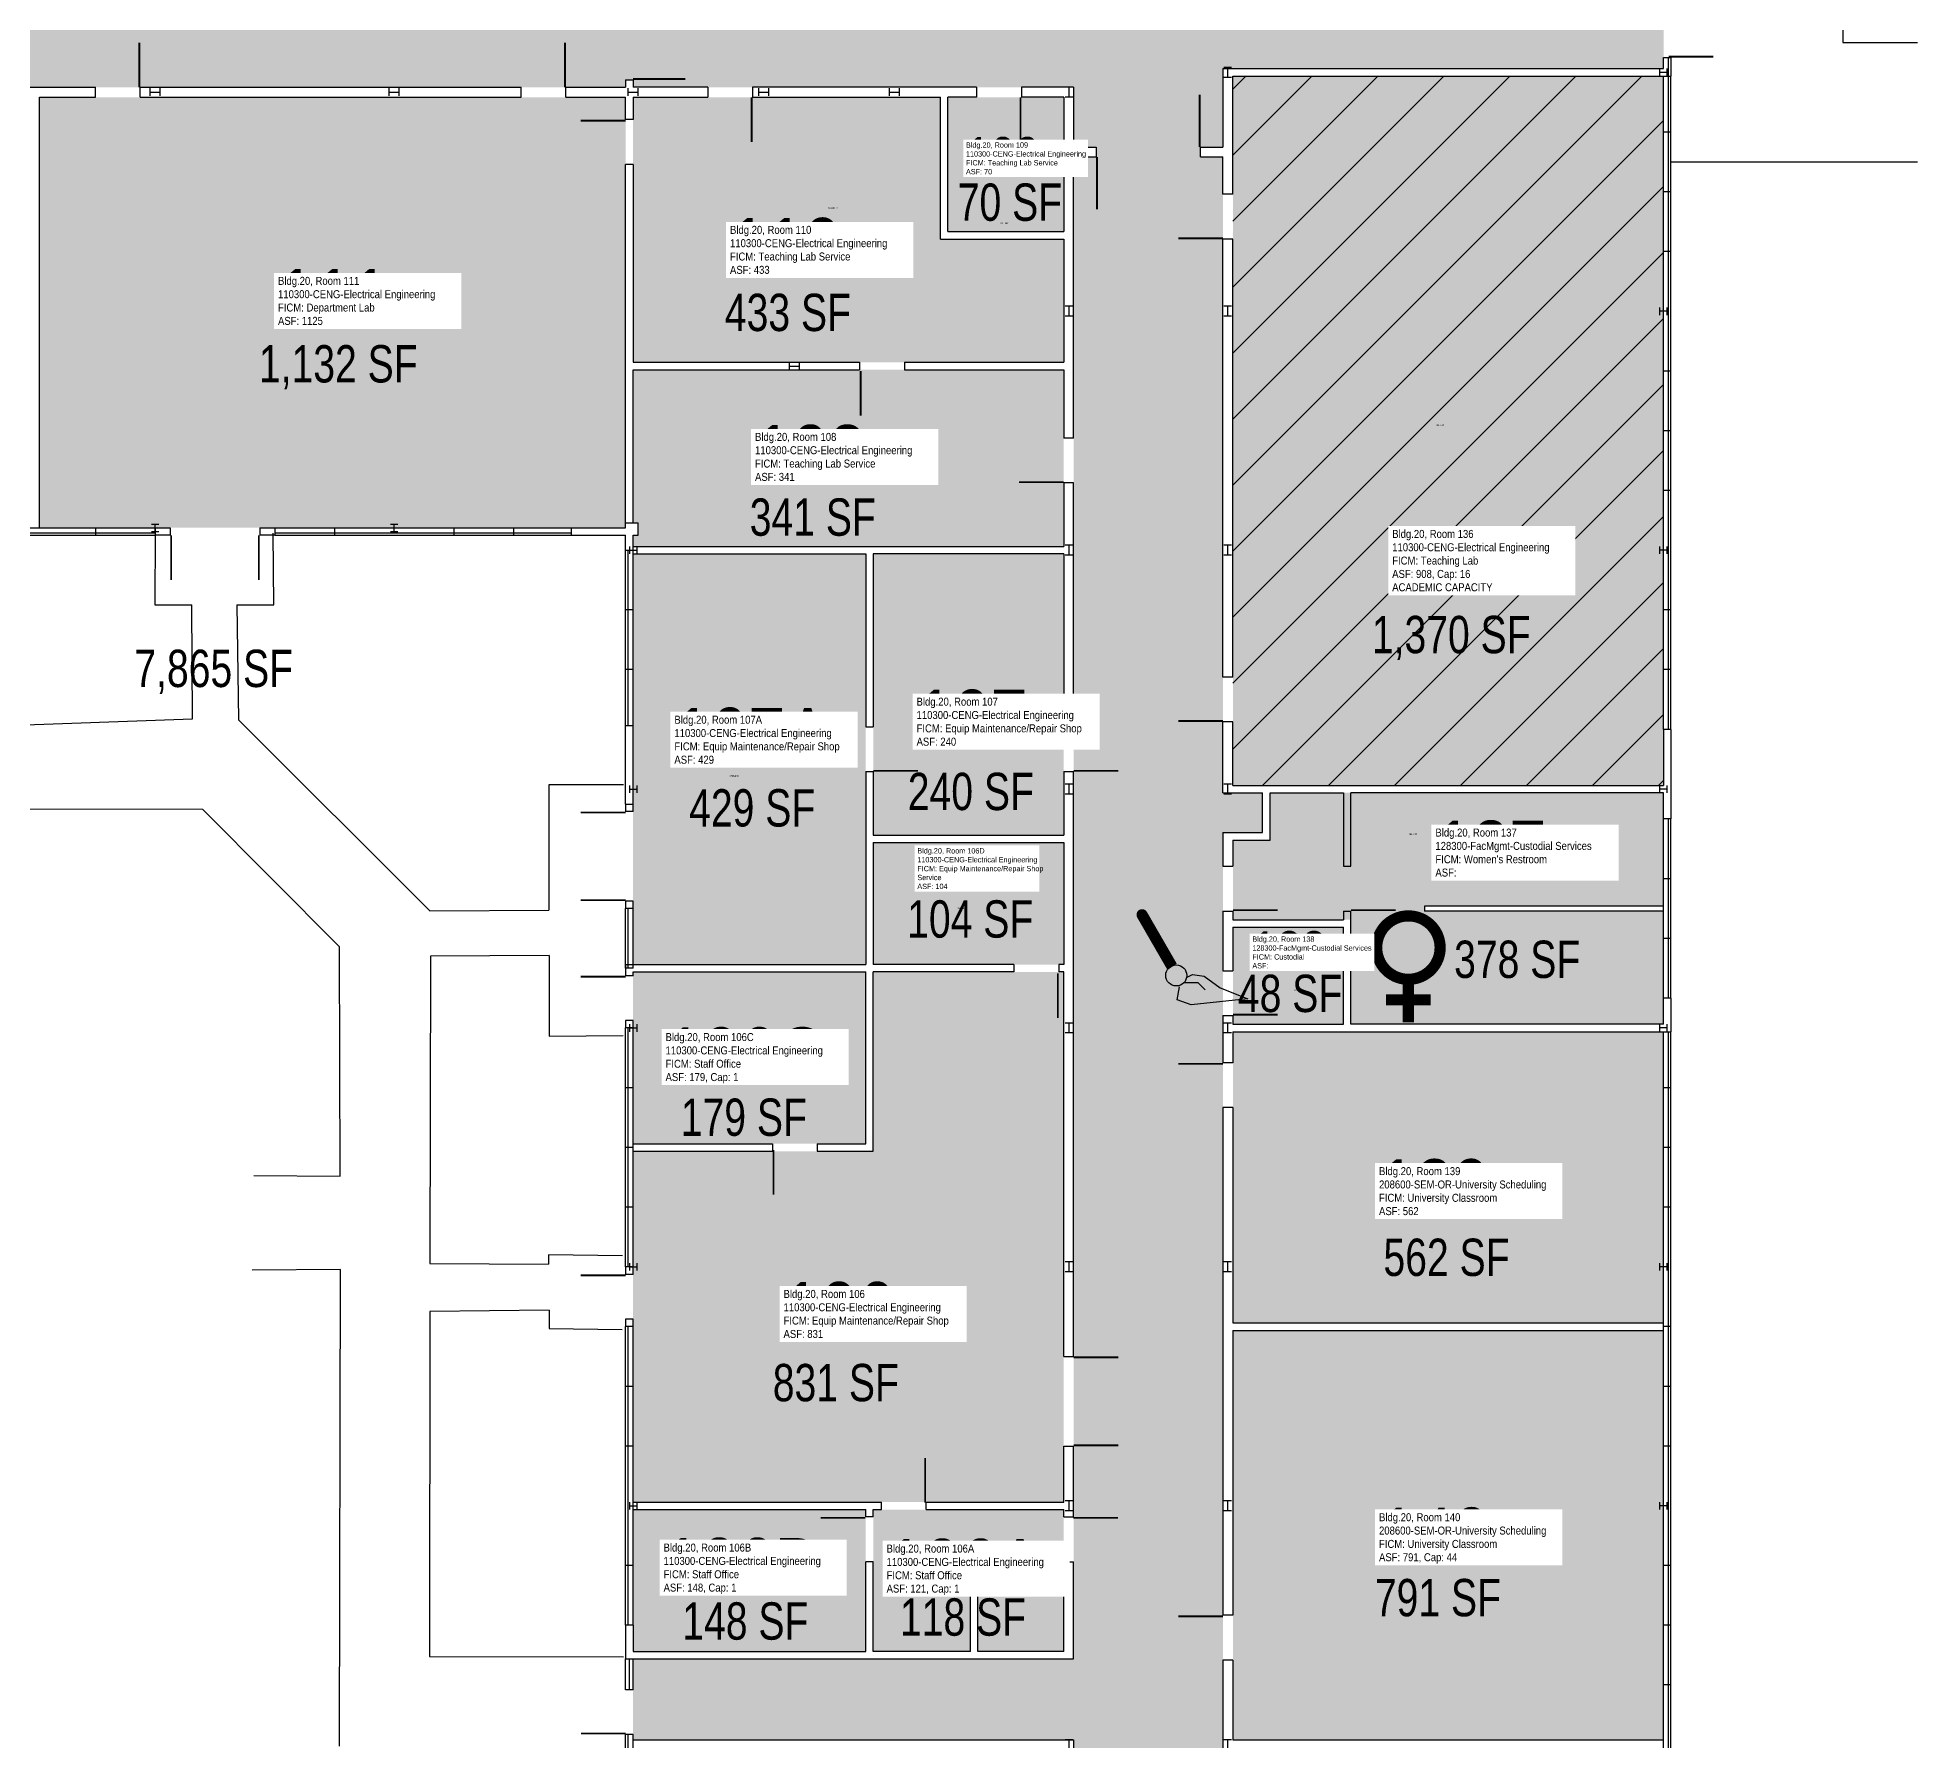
# Model space of a CAD drawing. Header units: inches. Extents: x -221 to 2580, y -38 to 4824.
# Drawn here: x 1070 to 2580, y 1551 to 2920 of the extents above; entities that cross this region are included whole.
import ezdxf
from ezdxf.enums import TextEntityAlignment as Align

# ---------------------------------------------------------------- set-up
doc = ezdxf.new("R2010")
doc.units = ezdxf.units.IN
doc.header["$LTSCALE"] = 100
doc.header["$MEASUREMENT"] = 0
doc.layers.get('0').update_dxf_attribs({"linetype": 'CONTINUOUS'})
for name, color, linetype in [('A-COLS', 5, 'CONTINUOUS'), ('A-DOOR', 2, 'CONTINUOUS'), ('A-GLAZ', 1, 'CONTINUOUS'), ('A-IDEN-ICON', 4, 'CONTINUOUS'), ('A-IDEN-RNUM', 7, 'CONTINUOUS'), ('A-IDEN-SNUM', 4, 'CONTINUOUS'), ('A-IDEN-VNUM', 4, 'CONTINUOUS'), ('A-SITE', 3, 'CONTINUOUS'), ('A-WALL', 5, 'CONTINUOUS'), ('AREA-TEXT', 3, 'CONTINUOUS'), ('Rooms-Capacity', 4, 'CONTINUOUS'), ('Rooms-Category-Color', 7, 'CONTINUOUS'), ('Rooms-College-Color', 7, 'CONTINUOUS'), ('Rooms-Department-Color', 7, 'CONTINUOUS'), ('Rooms-Division-Color', 7, 'CONTINUOUS'), ('Rooms-Information', 7, 'CONTINUOUS')]:
    doc.layers.add(name, color=color, linetype=linetype)
doc.styles.add('CP_AREA', font='arial.ttf', dxfattribs={"height": 15})
doc.styles.add('CP_ROOMSNUMBER', font='arial.ttf', dxfattribs={"height": 1})
doc.styles.add('CP_ROOMVNUMBER', font='arial.ttf', dxfattribs={"width": 0.85, "height": 0.075})

# ---------------------------------------------------------------- blocks, each defined once
blk = doc.blocks.new('INCOLUMN')
for p, q in [((-4, -3), (-4, 3)), ((-4, 0), (4, 0)), ((4, -3), (4, 3))]:
    blk.add_line(p, q)
blk = doc.blocks.new('OUTCOLUMN')
for p, q in [((-3, 9), (3, 9)), ((-3, 3), (3, 3)), ((0, 3), (0, 9))]:
    blk.add_line(p, q)
blk = doc.blocks.new('CPWOMEN')
at = {"const_width": 0.015}
blk.add_lwpolyline([(-0.0375, 0, 1), (0.0475, 0, 1)], format="xyb", close=True, dxfattribs=at)
for points in [[(0.005, -0.04), (0.005, -0.1)], [(-0.025, -0.07), (0.035, -0.07)]]:
    blk.add_lwpolyline(points, dxfattribs=at)
blk = doc.blocks.new('CPCUST')
for p, q in [((0.0171, -0.0639), (0.02, -0.0466)), ((0.0262, -0.0408), (0.0446, -0.0406)), ((0.0297, -0.0341), (0.0376, -0.0302)), ((0.0376, -0.0302), (0.0533, -0.0324)), ((0.0446, -0.0406), (0.0543, -0.0505)), ((0.0533, -0.0324), (0.0745, -0.0479)), ((0.0745, -0.0479), (0.1117, -0.0625)), ((0.0358, -0.0705), (0.0171, -0.0639)), ((0.1117, -0.0625), (0.0358, -0.0705))]:
    blk.add_line(p, q)
at = {"const_width": 0.015}
blk.add_lwpolyline([(-0.03, 0.05), (0.01, -0.0193)], dxfattribs=at)
at = {"const_width": 0.0075}
blk.add_lwpolyline([(-0.0332, 0.0481, 1), (-0.0268, 0.0519, 1)], format="xyb", close=True, dxfattribs=at)
blk.add_circle((0.0158, -0.0313), 0.0141)

msp = doc.modelspace()

# ---------------------------------------------------------------- hatches: boundary and pattern name
at = {"layer": 'Rooms-Capacity'}
h = msp.add_hatch(dxfattribs=at)
h.set_pattern_fill('ANSI31', color=256, scale=300, style=0)
h.paths.add_polyline_path([(2030, 2889), (2376, 2889), (2376, 2319), (2030, 2319)])
at = {"layer": 'Rooms-Category-Color', "true_color": 0xadadad}
for points in [[(1023, 450), (1023, 456), (1902, 456), (1902, 513), (1883, 513), (1883, 868), (1902, 868), (1902, 1496), (1919, 1496), (1919, 1504), (1902, 1504), (1902, 1552), (1548, 1552), (1548, 1617), (1902, 1617), (1902, 2824), (1920, 2824), (1920, 2832), (1902, 2832), (1902, 2880), (1548, 2880), (1548, 2886), (1542, 2886), (1542, 2880), (46, 2880), (46, 2976), (1542, 2976), (1542, 2970), (1548, 2970), (1548, 2976), (1902, 2976), (1902, 3560), (1920, 3560), (1920, 3568), (1902, 3568), (1902, 3977), (1883, 3977), (1883, 4272), (1902, 4272), (1902, 4368), (430, 4368), (430, 4464), (1902, 4464), (1902, 4778), (2022, 4778), (2022, 3568), (2004, 3568), (2004, 3560), (2022, 3560), (2022, 2985), (2376, 2985), (2376, 2895), (2022, 2895), (2022, 2832), (2004, 2832), (2004, 2824), (2022, 2824), (2022, 2313), (2053.8, 2313), (2053.8, 2281), (2022, 2281), (2022, 1504), (2004, 1504), (2004, 1496), (2022, 1496), (2022, 48), (1902, 48), (1902, 360), (1023, 360), (1023, 366), (1017, 366), (1017, 360), (46, 360), (46, 456), (1017, 456), (1017, 450)], [(2376, 2218), (2376, 2127), (2124.8, 2127), (2124.8, 2211), (2030, 2211), (2030, 2275), (2059.8, 2275), (2059.8, 2313), (2376, 2313), (2376, 2222), (2184, 2222), (2184, 2218)], [(2118.8, 2205), (2118.8, 2127), (2030, 2127), (2030, 2205)]]:
    msp.add_hatch(color=253, dxfattribs=at).paths.add_polyline_path(points)
at = {"layer": 'Rooms-Category-Color', "true_color": 0xe3f498}
for points in [[(2030, 2889), (2376, 2889), (2376, 2319), (2030, 2319)], [(1542, 2526), (1498.5, 2526), (1071, 2526), (1071, 2872), (1542, 2872)], [(1795, 2872), (1795, 2758), (1894, 2758), (1894, 2659), (1548, 2659), (1548, 2872)], [(1894, 2872), (1894, 2764), (1801, 2764), (1801, 2872)], [(1894, 2511), (1548, 2511), (1548, 2520), (1552, 2520), (1552, 2530), (1548, 2530), (1548, 2653), (1894, 2653)]]:
    msp.add_hatch(color=61, dxfattribs=at).paths.add_polyline_path(points)
at = {"layer": 'Rooms-Category-Color', "true_color": 0xe3c5e1}
for points in [[(1735, 2505), (1735, 2175), (1548, 2175), (1548, 2505)], [(1894, 2505), (1894, 2279), (1741, 2279), (1741, 2505)], [(1894, 2273), (1894, 2175), (1741, 2175), (1741, 2273)], [(1894, 2169), (1894, 1743), (1548, 1743), (1548, 2025), (1741, 2025), (1741, 2169)]]:
    msp.add_hatch(color=254, dxfattribs=at).paths.add_polyline_path(points)
at = {"layer": 'Rooms-Category-Color', "true_color": 0xfa9ba3}
for points in [[(1735, 2169), (1735, 2031), (1548, 2031), (1548, 2169)], [(1735, 1737), (1735, 1623), (1548, 1623), (1548, 1737)], [(1894, 1737), (1894, 1623), (1825, 1623), (1825, 1692), (1819, 1692), (1819, 1623), (1741, 1623), (1741, 1737)]]:
    msp.add_hatch(color=241, dxfattribs=at).paths.add_polyline_path(points)
at = {"layer": 'Rooms-Category-Color', "true_color": 0xffff64}
for points in [[(2376, 2121), (2376, 1887), (2030, 1887), (2030, 2121)], [(2376, 1881), (2376, 1552), (2030, 1552), (2030, 1881)]]:
    msp.add_hatch(color=51, dxfattribs=at).paths.add_polyline_path(points)
at = {"layer": 'Rooms-College-Color', "true_color": 0xadadad}
for points in [[(1023, 450), (1023, 456), (1902, 456), (1902, 513), (1883, 513), (1883, 868), (1902, 868), (1902, 1496), (1919, 1496), (1919, 1504), (1902, 1504), (1902, 1552), (1548, 1552), (1548, 1617), (1902, 1617), (1902, 2824), (1920, 2824), (1920, 2832), (1902, 2832), (1902, 2880), (1548, 2880), (1548, 2886), (1542, 2886), (1542, 2880), (46, 2880), (46, 2976), (1542, 2976), (1542, 2970), (1548, 2970), (1548, 2976), (1902, 2976), (1902, 3560), (1920, 3560), (1920, 3568), (1902, 3568), (1902, 3977), (1883, 3977), (1883, 4272), (1902, 4272), (1902, 4368), (430, 4368), (430, 4464), (1902, 4464), (1902, 4778), (2022, 4778), (2022, 3568), (2004, 3568), (2004, 3560), (2022, 3560), (2022, 2985), (2376, 2985), (2376, 2895), (2022, 2895), (2022, 2832), (2004, 2832), (2004, 2824), (2022, 2824), (2022, 2313), (2053.8, 2313), (2053.8, 2281), (2022, 2281), (2022, 1504), (2004, 1504), (2004, 1496), (2022, 1496), (2022, 48), (1902, 48), (1902, 360), (1023, 360), (1023, 366), (1017, 366), (1017, 360), (46, 360), (46, 456), (1017, 456), (1017, 450)], [(2376, 2218), (2376, 2127), (2124.8, 2127), (2124.8, 2211), (2030, 2211), (2030, 2275), (2059.8, 2275), (2059.8, 2313), (2376, 2313), (2376, 2222), (2184, 2222), (2184, 2218)], [(2118.8, 2205), (2118.8, 2127), (2030, 2127), (2030, 2205)]]:
    msp.add_hatch(color=253, dxfattribs=at).paths.add_polyline_path(points)
at = {"layer": 'Rooms-College-Color', "true_color": 0x99d7b2}
for points in [[(2030, 2889), (2376, 2889), (2376, 2319), (2030, 2319)], [(1542, 2526), (1498.5, 2526), (1071, 2526), (1071, 2872), (1542, 2872)], [(1795, 2872), (1795, 2758), (1894, 2758), (1894, 2659), (1548, 2659), (1548, 2872)], [(1894, 2872), (1894, 2764), (1801, 2764), (1801, 2872)], [(1894, 2511), (1548, 2511), (1548, 2520), (1552, 2520), (1552, 2530), (1548, 2530), (1548, 2653), (1894, 2653)], [(1735, 2505), (1735, 2175), (1548, 2175), (1548, 2505)], [(1894, 2505), (1894, 2279), (1741, 2279), (1741, 2505)], [(1894, 2273), (1894, 2175), (1741, 2175), (1741, 2273)], [(1735, 2169), (1735, 2031), (1548, 2031), (1548, 2169)], [(1894, 2169), (1894, 1743), (1548, 1743), (1548, 2025), (1741, 2025), (1741, 2169)], [(1735, 1737), (1735, 1623), (1548, 1623), (1548, 1737)], [(1894, 1737), (1894, 1623), (1825, 1623), (1825, 1692), (1819, 1692), (1819, 1623), (1741, 1623), (1741, 1737)]]:
    msp.add_hatch(color=253, dxfattribs=at).paths.add_polyline_path(points)
at = {"layer": 'Rooms-College-Color', "true_color": 0xffff64}
for points in [[(2376, 2121), (2376, 1887), (2030, 1887), (2030, 2121)], [(2376, 1881), (2376, 1552), (2030, 1552), (2030, 1881)]]:
    msp.add_hatch(color=51, dxfattribs=at).paths.add_polyline_path(points)
at = {"layer": 'Rooms-Department-Color', "true_color": 0xacacac}
for points in [[(1023, 450), (1023, 456), (1902, 456), (1902, 513), (1883, 513), (1883, 868), (1902, 868), (1902, 1496), (1919, 1496), (1919, 1504), (1902, 1504), (1902, 1552), (1548, 1552), (1548, 1617), (1902, 1617), (1902, 2824), (1920, 2824), (1920, 2832), (1902, 2832), (1902, 2880), (1548, 2880), (1548, 2886), (1542, 2886), (1542, 2880), (46, 2880), (46, 2976), (1542, 2976), (1542, 2970), (1548, 2970), (1548, 2976), (1902, 2976), (1902, 3560), (1920, 3560), (1920, 3568), (1902, 3568), (1902, 3977), (1883, 3977), (1883, 4272), (1902, 4272), (1902, 4368), (430, 4368), (430, 4464), (1902, 4464), (1902, 4778), (2022, 4778), (2022, 3568), (2004, 3568), (2004, 3560), (2022, 3560), (2022, 2985), (2376, 2985), (2376, 2895), (2022, 2895), (2022, 2832), (2004, 2832), (2004, 2824), (2022, 2824), (2022, 2313), (2053.8, 2313), (2053.8, 2281), (2022, 2281), (2022, 1504), (2004, 1504), (2004, 1496), (2022, 1496), (2022, 48), (1902, 48), (1902, 360), (1023, 360), (1023, 366), (1017, 366), (1017, 360), (46, 360), (46, 456), (1017, 456), (1017, 450)], [(2376, 2218), (2376, 2127), (2124.8, 2127), (2124.8, 2211), (2030, 2211), (2030, 2275), (2059.8, 2275), (2059.8, 2313), (2376, 2313), (2376, 2222), (2184, 2222), (2184, 2218)], [(2118.8, 2205), (2118.8, 2127), (2030, 2127), (2030, 2205)]]:
    msp.add_hatch(color=253, dxfattribs=at).paths.add_polyline_path(points)
at = {"layer": 'Rooms-Department-Color', "true_color": 0x99d7b2}
for points in [[(2030, 2889), (2376, 2889), (2376, 2319), (2030, 2319)], [(1542, 2526), (1498.5, 2526), (1071, 2526), (1071, 2872), (1542, 2872)], [(1795, 2872), (1795, 2758), (1894, 2758), (1894, 2659), (1548, 2659), (1548, 2872)], [(1894, 2872), (1894, 2764), (1801, 2764), (1801, 2872)], [(1894, 2511), (1548, 2511), (1548, 2520), (1552, 2520), (1552, 2530), (1548, 2530), (1548, 2653), (1894, 2653)], [(1735, 2505), (1735, 2175), (1548, 2175), (1548, 2505)], [(1894, 2505), (1894, 2279), (1741, 2279), (1741, 2505)], [(1894, 2273), (1894, 2175), (1741, 2175), (1741, 2273)], [(1735, 2169), (1735, 2031), (1548, 2031), (1548, 2169)], [(1894, 2169), (1894, 1743), (1548, 1743), (1548, 2025), (1741, 2025), (1741, 2169)], [(1735, 1737), (1735, 1623), (1548, 1623), (1548, 1737)], [(1894, 1737), (1894, 1623), (1825, 1623), (1825, 1692), (1819, 1692), (1819, 1623), (1741, 1623), (1741, 1737)]]:
    msp.add_hatch(color=253, dxfattribs=at).paths.add_polyline_path(points)
at = {"layer": 'Rooms-Department-Color', "true_color": 0x003fff}
for points in [[(2376, 2121), (2376, 1887), (2030, 1887), (2030, 2121)], [(2376, 1881), (2376, 1552), (2030, 1552), (2030, 1881)]]:
    msp.add_hatch(color=160, dxfattribs=at).paths.add_polyline_path(points)
at = {"layer": 'Rooms-Division-Color', "true_color": 0xadadad}
for points in [[(1023, 450), (1023, 456), (1902, 456), (1902, 513), (1883, 513), (1883, 868), (1902, 868), (1902, 1496), (1919, 1496), (1919, 1504), (1902, 1504), (1902, 1552), (1548, 1552), (1548, 1617), (1902, 1617), (1902, 2824), (1920, 2824), (1920, 2832), (1902, 2832), (1902, 2880), (1548, 2880), (1548, 2886), (1542, 2886), (1542, 2880), (46, 2880), (46, 2976), (1542, 2976), (1542, 2970), (1548, 2970), (1548, 2976), (1902, 2976), (1902, 3560), (1920, 3560), (1920, 3568), (1902, 3568), (1902, 3977), (1883, 3977), (1883, 4272), (1902, 4272), (1902, 4368), (430, 4368), (430, 4464), (1902, 4464), (1902, 4778), (2022, 4778), (2022, 3568), (2004, 3568), (2004, 3560), (2022, 3560), (2022, 2985), (2376, 2985), (2376, 2895), (2022, 2895), (2022, 2832), (2004, 2832), (2004, 2824), (2022, 2824), (2022, 2313), (2053.8, 2313), (2053.8, 2281), (2022, 2281), (2022, 1504), (2004, 1504), (2004, 1496), (2022, 1496), (2022, 48), (1902, 48), (1902, 360), (1023, 360), (1023, 366), (1017, 366), (1017, 360), (46, 360), (46, 456), (1017, 456), (1017, 450)], [(2376, 2218), (2376, 2127), (2124.8, 2127), (2124.8, 2211), (2030, 2211), (2030, 2275), (2059.8, 2275), (2059.8, 2313), (2376, 2313), (2376, 2222), (2184, 2222), (2184, 2218)], [(2118.8, 2205), (2118.8, 2127), (2030, 2127), (2030, 2205)]]:
    msp.add_hatch(color=253, dxfattribs=at).paths.add_polyline_path(points)
at = {"layer": 'Rooms-Division-Color', "true_color": 0x99d7b2}
for points in [[(2030, 2889), (2376, 2889), (2376, 2319), (2030, 2319)], [(1542, 2526), (1498.5, 2526), (1071, 2526), (1071, 2872), (1542, 2872)], [(1795, 2872), (1795, 2758), (1894, 2758), (1894, 2659), (1548, 2659), (1548, 2872)], [(1894, 2872), (1894, 2764), (1801, 2764), (1801, 2872)], [(1894, 2511), (1548, 2511), (1548, 2520), (1552, 2520), (1552, 2530), (1548, 2530), (1548, 2653), (1894, 2653)], [(1735, 2505), (1735, 2175), (1548, 2175), (1548, 2505)], [(1894, 2505), (1894, 2279), (1741, 2279), (1741, 2505)], [(1894, 2273), (1894, 2175), (1741, 2175), (1741, 2273)], [(1735, 2169), (1735, 2031), (1548, 2031), (1548, 2169)], [(1894, 2169), (1894, 1743), (1548, 1743), (1548, 2025), (1741, 2025), (1741, 2169)], [(1735, 1737), (1735, 1623), (1548, 1623), (1548, 1737)], [(1894, 1737), (1894, 1623), (1825, 1623), (1825, 1692), (1819, 1692), (1819, 1623), (1741, 1623), (1741, 1737)]]:
    msp.add_hatch(color=253, dxfattribs=at).paths.add_polyline_path(points)
at = {"layer": 'Rooms-Division-Color', "true_color": 0x003fff}
for points in [[(2376, 2121), (2376, 1887), (2030, 1887), (2030, 2121)], [(2376, 1881), (2376, 1552), (2030, 1552), (2030, 1881)]]:
    msp.add_hatch(color=160, dxfattribs=at).paths.add_polyline_path(points)

# ---------------------------------------------------------------- linework, layer by layer
at = {"layer": 'A-DOOR'}
for points in [[(2380, 2904.7, 1.5, 1.5, 0), (2416, 2904.7, 0, 0, 0), (2416, 2905.5, 0, 0, 0.414214), (2378.5, 2940, 0, 0, 0.414214)], [(1151.3, 2880, 1.5, 1.5, 0), (1151.3, 2916, 0, 0, 0), (1150.5, 2916, 0, 0, 0.414214), (1116, 2878.5, 0, 0, 0.414214)], [(1493.3, 2880, 1.5, 1.5, 0), (1493.3, 2916, 0, 0, 0), (1492.5, 2916, 0, 0, 0.414214), (1458, 2878.5, 0, 0, 0.414214)], [(1548, 2886.7, 1.5, 1.5, 0), (1590, 2886.7, 0, 0, 0), (1590, 2886, 0, 0, 0.414214), (1548, 2928, 0, 0, 0.414214)], [(1643.3, 2872, 1.5, 1.5, 0), (1643.3, 2836, 0, 0, 0), (1642.5, 2836, 0, 0, -0.414214), (1608, 2873.5, 0, 0, -0.414214)], [(1859.3, 2872, 1.5, 1.5, 0), (1859.3, 2836, 0, 0, 0), (1858.5, 2836, 0, 0, -0.414214), (1824, 2873.5, 0, 0, -0.414214)], [(2003.3, 2832, 1.5, 1.5, 0), (2003.3, 2874, 0, 0, 0), (2004, 2874, 0, 0, 0.414214), (1962, 2832, 0, 0, 0.414214)], [(1542, 2853.2, 1.5, 1.5, 0), (1506, 2853.2, 0, 0, 0), (1506, 2852.5, 0, 0, 0.414214), (1543.5, 2818, 0, 0, 0.414214)], [(1920.8, 2824, 1.5, 1.5, 0), (1920.8, 2782, 0, 0, 0), (1920, 2782, 0, 0, 0.414214), (1962, 2824, 0, 0, 0.414214)], [(2022, 2758.7, 1.5, 1.5, 0), (1986, 2758.7, 0, 0, 0), (1986, 2759.5, 0, 0, -0.414214), (2023.5, 2794, 0, 0, -0.414214)], [(1730.8, 2652, 1.5, 1.5, 0), (1730.8, 2616, 0, 0, 0), (1731.5, 2616, 0, 0, 0.414214), (1766, 2653.5, 0, 0, 0.414214)], [(1894, 2562.7, 1.5, 1.5, 0), (1858, 2562.7, 0, 0, 0), (1858, 2563.5, 0, 0, -0.414214), (1895.5, 2598, 0, 0, -0.414214)], [(1176.8, 2520, 1.5, 1.5, 0), (1176.8, 2484, 0, 0, 0), (1177.5, 2484, 0, 0, 0.414214), (1212, 2521.5, 0, 0, 0.414214)], [(1247.3, 2520, 1.5, 1.5, 0), (1247.3, 2484, 0, 0, 0), (1246.5, 2484, 0, 0, -0.414214), (1212, 2521.5, 0, 0, -0.414214)], [(2022, 2370.7, 1.5, 1.5, 0), (1986, 2370.7, 0, 0, 0), (1986, 2371.5, 0, 0, -0.414214), (2023.5, 2406, 0, 0, -0.414214)], [(1741, 2330.7, 1.5, 1.5, 0), (1777, 2330.7, 0, 0, 0), (1777, 2331.5, 0, 0, 0.414214), (1739.5, 2366, 0, 0, 0.414214)], [(1902, 2330.7, 1.5, 1.5, 0), (1938, 2330.7, 0, 0, 0), (1938, 2331.5, 0, 0, 0.414214), (1900.5, 2366, 0, 0, 0.414214)], [(1542, 2297.2, 1.5, 1.5, 0), (1506, 2297.2, 0, 0, 0), (1506, 2296.5, 0, 0, 0.414214), (1543.5, 2262, 0, 0, 0.414214)], [(1542, 2226.7, 1.5, 1.5, 0), (1506, 2226.7, 0, 0, 0), (1506, 2227.5, 0, 0, -0.414214), (1543.5, 2262, 0, 0, -0.414214)], [(2030, 2218.7, 1.5, 1.5, 0), (2066, 2218.7, 0, 0, 0), (2066, 2219.5, 0, 0, 0.414214), (2028.5, 2254, 0, 0, 0.414214)], [(2124.8, 2218.7, 1.5, 1.5, 0), (2160.8, 2218.7, 0, 0, 0), (2160.8, 2219.5, 0, 0, 0.414214), (2123.3, 2254, 0, 0, 0.414214)], [(1542, 2165.2, 1.5, 1.5, 0), (1506, 2165.2, 0, 0, 0), (1506, 2164.5, 0, 0, 0.414214), (1543.5, 2130, 0, 0, 0.414214)], [(1889.3, 2168, 1.5, 1.5, 0), (1889.3, 2132, 0, 0, 0), (1888.5, 2132, 0, 0, -0.414214), (1854, 2169.5, 0, 0, -0.414214)], [(2030, 2134.7, 1.5, 1.5, 0), (2066, 2134.7, 0, 0, 0), (2066, 2135.5, 0, 0, 0.414214), (2028.5, 2170, 0, 0, 0.414214)], [(2022, 2095.2, 1.5, 1.5, 0), (1986, 2095.2, 0, 0, 0), (1986, 2094.5, 0, 0, 0.414214), (2023.5, 2060, 0, 0, 0.414214)], [(1660.8, 2026, 1.5, 1.5, 0), (1660.8, 1990, 0, 0, 0), (1661.5, 1990, 0, 0, 0.414214), (1696, 2027.5, 0, 0, 0.414214)], [(1542, 1925.2, 1.5, 1.5, 0), (1506, 1925.2, 0, 0, 0), (1506, 1924.5, 0, 0, 0.414214), (1543.5, 1890, 0, 0, 0.414214)], [(1902, 1859.3, 1.5, 1.5, 0), (1938, 1859.3, 0, 0, 0), (1938, 1858.5, 0, 0, -0.414214), (1900.5, 1824, 0, 0, -0.414214)], [(1902, 1788.6, 1.5, 1.5, 0), (1938, 1788.6, 0, 0, 0), (1938, 1789.4, 0, 0, 0.414214), (1900.5, 1823.9, 0, 0, 0.414214)], [(1782.7, 1742.4, 1.5, 1.5, 0), (1782.7, 1778.4, 0, 0, 0), (1782, 1778.4, 0, 0, 0.414214), (1747.5, 1740.9, 0, 0, 0.414214)], [(1734.6, 1730.3, 1.5, 1.5, 0), (1698.6, 1730.3, 0, 0, 0), (1698.6, 1729.5, 0, 0, 0.414214), (1736.1, 1695, 0, 0, 0.414214)], [(1901.7, 1730.3, 1.5, 1.5, 0), (1937.7, 1730.3, 0, 0, 0), (1937.7, 1729.5, 0, 0, -0.414214), (1900.2, 1695, 0, 0, -0.414214)], [(2022, 1651.2, 1.5, 1.5, 0), (1986, 1651.2, 0, 0, 0), (1986, 1650.5, 0, 0, 0.414214), (2023.5, 1616, 0, 0, 0.414214)], [(1542.1, 1557, 1.5, 1.5, 0), (1506.1, 1557, 0, 0, 0), (1506.1, 1557.7, 0, 0, -0.414214), (1543.6, 1592.2, 0, 0, -0.414214)]]:
    msp.add_lwpolyline(points, format="xyseb", dxfattribs=at)
at = {"layer": 'A-GLAZ'}
for p, q in [((2380, 2364), (2380, 2904)), ((2376, 2364), (2376, 2889)), ((2382, 2364), (2382, 2889)), ((2382, 2844), (2376, 2844)), ((2382, 2796), (2376, 2796)), ((2382, 2748), (2376, 2748)), ((2382, 2652), (2376, 2652)), ((2382, 2604), (2376, 2604)), ((2382, 2556), (2376, 2556)), ((1020, 2526), (1164, 2526)), ((1116, 2526), (1116, 2520)), ((1164, 2526), (1164, 2520)), ((1260, 2526), (1260, 2520)), ((1260, 2526), (1498.5, 2526)), ((1308, 2526), (1308, 2520)), ((1404, 2526), (1404, 2520)), ((1452, 2526), (1452, 2520)), ((1020, 2522), (1164, 2522)), ((1020, 2520), (1164, 2520)), ((1260, 2522), (1498.5, 2522)), ((1260, 2520), (1498.5, 2520)), ((1542, 2367), (1542, 2508)), ((1544, 2367), (1544, 2508)), ((1548, 2367), (1548, 2508)), ((1548, 2460), (1542, 2460)), ((2382, 2460), (2376, 2460)), ((1548, 2412), (1542, 2412)), ((2382, 2412), (2376, 2412)), ((2382, 2364), (2376, 2364)), ((2382, 2292), (2376, 2292)), ((2376, 2148), (2376, 2292)), ((2380, 2148), (2380, 2292)), ((2382, 2148), (2382, 2292)), ((2382, 2244), (2376, 2244)), ((1548, 2220), (1542, 2220)), ((1542, 2172), (1542, 2220)), ((1544, 2172), (1544, 2220)), ((1548, 2172), (1548, 2220)), ((2382, 2196), (2376, 2196)), ((1548, 2172), (1542, 2172)), ((2382, 2148), (2376, 2148)), ((1542, 1932), (1542, 2124)), ((1548, 2124), (1542, 2124)), ((1544, 1932), (1544, 2124)), ((1548, 1932), (1548, 2124)), ((2376, 1308), (2376, 2121)), ((2380, 1308), (2380, 2121)), ((2382, 1308), (2382, 2121)), ((1548, 2076), (1542, 2076)), ((2382, 2076), (2376, 2076)), ((1548, 2028), (1542, 2028)), ((2382, 2028), (2376, 2028)), ((1548, 1980), (1542, 1980)), ((2382, 1980), (2376, 1980)), ((1548, 1932), (1542, 1932)), ((1548, 1884), (1542, 1884)), ((1542, 1644), (1542, 1884)), ((1544, 1644), (1544, 1884)), ((1548, 1644), (1548, 1884)), ((2382, 1884), (2376, 1884)), ((1548, 1836), (1542, 1836)), ((2382, 1836), (2376, 1836)), ((1548, 1788), (1542, 1788)), ((2382, 1788), (2376, 1788)), ((1548, 1692), (1542, 1692)), ((2382, 1692), (2376, 1692)), ((1548, 1644), (1542, 1644)), ((2382, 1644), (2376, 1644)), ((1542, 1592.2), (1542, 1617)), ((1545, 1592.2), (1545, 1617)), ((1548, 1592.2), (1548, 1617)), ((2382, 1596), (2376, 1596)), ((1542, 1500), (1542, 1556.2)), ((1544, 1500), (1544, 1556.2)), ((1548, 1500), (1548, 1556.2))]:
    msp.add_line(p, q, dxfattribs=at)
at = {"layer": 'A-SITE'}
for p, q in [((2520, 2994), (2520, 2916)), ((2520, 2916), (2580, 2916)), ((2382, 2820), (2580, 2820)), ((1164.1, 2522), (1163.8, 2464.1)), ((1259.3, 2464), (1258.9, 2521.8)), ((1163.8, 2464.1), (1193.4, 2464.1)), ((1193.9, 2372.4), (1193.4, 2464.1)), ((1229.5, 2464.1), (1230.9, 2371.6)), ((1229.5, 2464.1), (1259.3, 2464)), ((1016.8, 2366), (1193.9, 2372.4)), ((1230.9, 2371.6), (1384.7, 2218.1)), ((1540.2, 2319.4), (1480.2, 2319.4)), ((1480.2, 2319.4), (1480.4, 2218.6)), ((1202.3, 2299.6), (908.7, 2300.2)), ((1312.1, 2189.2), (1202.3, 2299.6)), ((1384.7, 2218.1), (1480.4, 2218.6)), ((1312.6, 2004.8), (1312.1, 2189.2)), ((1385.1, 2181.8), (1384.7, 1934.6)), ((1480.5, 2182.2), (1385.1, 2181.8)), ((1480.5, 2182.2), (1480.6, 2117.5)), ((1480.6, 2117.5), (1540.1, 2118)), ((1243.3, 2005.4), (1312.6, 2004.8)), ((1384.7, 1934.6), (1480.1, 1934.3)), ((1539.6, 1940.9), (1480, 1941.6)), ((1480, 1941.6), (1480.1, 1934.3)), ((1312.8, 1929.8), (1241.9, 1929.4)), ((1312.1, 1546.9), (1312.8, 1929.8)), ((1384.7, 1896.2), (1384.3, 1618.9)), ((1480.5, 1897.1), (1384.7, 1896.2)), ((1480.5, 1897.1), (1480.7, 1882.5)), ((1480.7, 1882.5), (1539.2, 1881.8)), ((1384.3, 1618.9), (1540.2, 1618.7))]:
    msp.add_line(p, q, dxfattribs=at)
at = {"layer": 'A-WALL'}
for p, q in [((2376, 2895), (2376, 2904)), ((2376, 2904), (2382, 2904)), ((2382, 2904), (2382, 2889)), ((1542, 2886), (1542, 2880)), ((1542, 2886), (1548, 2886)), ((1548, 2886), (1548, 2880)), ((2022, 2895), (2376, 2895)), ((2022, 2895), (2022, 2832)), ((2030, 2889), (2382, 2889)), ((2030, 2794), (2030, 2889)), ((962, 2880), (1116, 2880)), ((1071, 2526), (1071, 2872)), ((1071, 2872), (1116, 2872)), ((1116, 2872), (1116, 2880)), ((1152, 2872), (1152, 2880)), ((1152, 2880), (1458, 2880)), ((1152, 2872), (1458, 2872)), ((1458, 2872), (1458, 2880)), ((1494, 2872), (1494, 2880)), ((1494, 2880), (1542, 2880)), ((1494, 2872), (1542, 2872)), ((1542, 2854), (1542, 2872)), ((1608, 2880), (1548, 2880)), ((1548, 2872), (1608, 2872)), ((1548, 2872), (1548, 2854)), ((1608, 2880), (1608, 2872)), ((1644, 2880), (1644, 2872)), ((1824, 2880), (1644, 2880)), ((1644, 2872), (1795, 2872)), ((1795, 2758), (1795, 2872)), ((1801, 2764), (1801, 2872)), ((1824, 2872), (1801, 2872)), ((1824, 2880), (1824, 2872)), ((1902, 2880), (1860, 2880)), ((1860, 2880), (1860, 2872)), ((1894, 2872), (1860, 2872)), ((1894, 2872), (1894, 2764)), ((1902, 2880), (1902, 2832)), ((1548, 2854), (1542, 2854)), ((1902, 2832), (1920, 2832)), ((1920, 2832), (1920, 2824)), ((2004, 2824), (2004, 2832)), ((2004, 2832), (2022, 2832)), ((1542, 2530), (1542, 2818)), ((1548, 2818), (1542, 2818)), ((1548, 2818), (1548, 2659)), ((1902, 2824), (1920, 2824)), ((1902, 2598), (1902, 2824)), ((2004, 2824), (2022, 2824)), ((2022, 2794), (2022, 2824)), ((2030, 2794), (2022, 2794)), ((1795, 2758), (1894, 2758)), ((1801, 2764), (1894, 2764)), ((1894, 2758), (1894, 2659)), ((2030, 2758), (2022, 2758)), ((2022, 2406), (2022, 2758)), ((2030, 2406), (2030, 2758)), ((1548, 2659), (1730, 2659)), ((1730, 2659), (1730, 2653)), ((1766, 2659), (1766, 2653)), ((1766, 2659), (1894, 2659)), ((1548, 2653), (1730, 2653)), ((1548, 2530), (1548, 2653)), ((1766, 2653), (1894, 2653)), ((1894, 2653), (1894, 2598)), ((1902, 2598), (1894, 2598)), ((1902, 2562), (1894, 2562)), ((1894, 2562), (1894, 2511)), ((1902, 2366), (1902, 2562)), ((1164, 2526), (1176, 2526)), ((1176, 2526), (1176, 2520)), ((1248, 2526), (1248, 2520)), ((1248, 2526), (1260, 2526)), ((1498.5, 2520), (1498.5, 2526)), ((1498.5, 2526), (1542, 2526)), ((1542, 2530), (1552, 2530)), ((1542, 2526), (1542, 2530)), ((1552, 2520), (1552, 2530)), ((1176, 2520), (1164, 2520)), ((1260, 2520), (1248, 2520)), ((1498.5, 2520), (1542, 2520)), ((1542, 2508), (1542, 2520)), ((1542, 2508), (1548, 2508)), ((1548, 2508), (1548, 2520)), ((1548, 2520), (1552, 2520)), ((1548, 2511), (1894, 2511)), ((1548, 2505), (1735, 2505)), ((1735, 2505), (1735, 2366)), ((1894, 2505), (1741, 2505)), ((1741, 2505), (1741, 2366)), ((1894, 2505), (1894, 2366)), ((2030, 2406), (2022, 2406)), ((1542, 2304), (1542, 2367)), ((1542, 2367), (1548, 2367)), ((1548, 2304), (1548, 2367)), ((1735, 2366), (1741, 2366)), ((1894, 2366), (1902, 2366)), ((2022, 2313), (2022, 2370)), ((2030, 2370), (2022, 2370)), ((2030, 2319), (2030, 2370)), ((2376, 2364), (2376, 2319)), ((2382, 2364), (2382, 2292)), ((1735, 2330), (1741, 2330)), ((1735, 2330), (1735, 2175)), ((1741, 2330), (1741, 2279)), ((1894, 2330), (1902, 2330)), ((1894, 2330), (1894, 2279)), ((1902, 1860), (1902, 2330)), ((2022, 2313), (2053.8, 2313)), ((2030, 2319), (2376, 2319)), ((2053.8, 2281), (2053.8, 2313)), ((2059.8, 2275), (2059.8, 2313)), ((2059.8, 2313), (2118.8, 2313)), ((2118.8, 2313), (2118.8, 2254)), ((2376, 2313), (2124.8, 2313)), ((2124.8, 2254), (2124.8, 2313)), ((2376, 2292), (2376, 2313)), ((1542, 2304), (1548, 2304)), ((1542, 2304), (1542, 2298)), ((1548, 2298), (1542, 2298)), ((1548, 2298), (1548, 2304)), ((2022, 2281), (2053.8, 2281)), ((2022, 2281), (2022, 2254)), ((1741, 2279), (1894, 2279)), ((1741, 2273), (1894, 2273)), ((1741, 2273), (1741, 2175)), ((1894, 2273), (1894, 2175)), ((2030, 2275), (2059.8, 2275)), ((2030, 2275), (2030, 2254)), ((2022, 2254), (2030, 2254)), ((2118.8, 2254), (2124.8, 2254)), ((1548, 2226), (1542, 2226)), ((1542, 2226), (1542, 2220)), ((1548, 2220), (1548, 2226)), ((2376, 2222), (2184, 2222)), ((2184, 2222), (2184, 2218)), ((2022, 2218), (2030, 2218)), ((2022, 2218), (2022, 2170)), ((2030, 2218), (2030, 2211)), ((2030, 2211), (2118.8, 2211)), ((2118.8, 2218), (2124.8, 2218)), ((2118.8, 2218), (2118.8, 2211)), ((2124.8, 2127), (2124.8, 2218)), ((2376, 2218), (2184, 2218)), ((2030, 2205), (2118.8, 2205)), ((2030, 2205), (2030, 2170)), ((2118.8, 2127), (2118.8, 2205)), ((1542, 2175), (1542, 2166)), ((1542, 2175), (1735, 2175)), ((1548, 2166), (1542, 2166)), ((1548, 2169), (1735, 2169)), ((1548, 2166), (1548, 2169)), ((1735, 2031), (1735, 2169)), ((1854, 2175), (1741, 2175)), ((1741, 2025), (1741, 2169)), ((1854, 2169), (1741, 2169)), ((1854, 2175), (1854, 2169)), ((1894, 2175), (1890, 2175)), ((1890, 2175), (1890, 2169)), ((1894, 2169), (1890, 2169)), ((1894, 1860), (1894, 2169)), ((2022, 2170), (2030, 2170)), ((2376, 2127), (2376, 2148)), ((2382, 2148), (2382, 2121)), ((1548, 2130), (1542, 2130)), ((1542, 2130), (1542, 2124)), ((1548, 2124), (1548, 2130)), ((2022, 2134), (2030, 2134)), ((2022, 2134), (2022, 2096)), ((2030, 2134), (2030, 2127)), ((2030, 2127), (2118.8, 2127)), ((2030, 2121), (2382, 2121)), ((2030, 2121), (2030, 2096)), ((2376, 2127), (2124.8, 2127)), ((2030, 2096), (2022, 2096)), ((2030, 2060), (2022, 2060)), ((2022, 2060), (2022, 1652)), ((2030, 2060), (2030, 1887)), ((1548, 2031), (1660, 2031)), ((1548, 2025), (1660, 2025)), ((1660, 2031), (1660, 2025)), ((1696, 2031), (1696, 2025)), ((1696, 2031), (1735, 2031)), ((1696, 2025), (1741, 2025)), ((1542, 1932), (1542, 1926)), ((1548, 1926), (1542, 1926)), ((1548, 1926), (1548, 1932)), ((1548, 1890), (1542, 1890)), ((1542, 1890), (1542, 1884)), ((1548, 1884), (1548, 1890)), ((2030, 1887), (2376, 1887)), ((2030, 1881), (2376, 1881)), ((2030, 1881), (2030, 1652)), ((1894, 1860), (1902, 1860)), ((1894, 1743), (1894, 1787.9)), ((1894, 1787.9), (1902, 1787.9)), ((1902, 1731), (1902, 1787.9)), ((1548, 1743), (1747.5, 1743)), ((1747.5, 1737), (1747.5, 1743)), ((1783.5, 1737), (1783.5, 1743)), ((1783.5, 1743), (1894, 1743)), ((1548, 1737), (1735, 1737)), ((1735, 1731), (1735, 1737)), ((1741, 1731), (1735, 1731)), ((1741, 1737), (1747.5, 1737)), ((1741, 1731), (1741, 1737)), ((1783.5, 1737), (1894, 1737)), ((1894, 1731), (1894, 1737)), ((1894, 1731), (1902, 1731)), ((1735, 1623), (1735, 1695)), ((1741, 1695), (1735, 1695)), ((1741, 1623), (1741, 1695)), ((1819, 1623), (1819, 1692)), ((1819, 1692), (1825, 1692)), ((1825, 1623), (1825, 1692)), ((1894, 1623), (1894, 1695)), ((1894, 1695), (1902, 1695)), ((1902, 1617), (1902, 1695)), ((2030, 1652), (2022, 1652)), ((1542, 1644), (1542, 1617)), ((1548, 1644), (1548, 1623)), ((1542, 1617), (1902, 1617)), ((1548, 1623), (1735, 1623)), ((1819, 1623), (1741, 1623)), ((1894, 1623), (1825, 1623)), ((2030, 1616), (2022, 1616)), ((2022, 1616), (2022, 1504)), ((2030, 1616), (2030, 1552)), ((1548, 1592.2), (1542, 1592.2)), ((1548, 1556.2), (1542, 1556.2)), ((1548, 1552), (1902, 1552)), ((1902, 1552), (1902, 1504)), ((2030, 1552), (2376, 1552))]:
    msp.add_line(p, q, dxfattribs=at)

# ---------------------------------------------------------------- block references
at = {"layer": 'A-COLS', "xscale": 0.9999999990686774, "yscale": 0.9999999990686774, "zscale": 0.9999999990686774}
for name, p, rotation in [('INCOLUMN', (2025.8, 2892), 90), ('OUTCOLUMN', (2382, 2892), 90), ('INCOLUMN', (1898.3, 2876.2), 90), ('INCOLUMN', (1898.3, 2700), 90), ('INCOLUMN', (2025.8, 2700), 90), ('OUTCOLUMN', (2382, 2700), 90), ('OUTCOLUMN', (1542, 2508), 270), ('INCOLUMN', (1898.3, 2508), 90), ('INCOLUMN', (2025.8, 2508), 90), ('OUTCOLUMN', (2382, 2508), 90), ('OUTCOLUMN', (1542, 2316), 270), ('INCOLUMN', (1898.3, 2316), 90), ('INCOLUMN', (2025.8, 2316), 90), ('OUTCOLUMN', (2382, 2316), 90), ('OUTCOLUMN', (1542, 2124), 270), ('INCOLUMN', (1898.3, 2124), 90), ('INCOLUMN', (2025.8, 2124), 90), ('OUTCOLUMN', (2382, 2124), 90), ('OUTCOLUMN', (1542, 1932), 270), ('INCOLUMN', (1898.3, 1932), 90), ('INCOLUMN', (2025.8, 1932), 90), ('OUTCOLUMN', (2382, 1932), 90), ('OUTCOLUMN', (1542, 1740), 270), ('INCOLUMN', (1898.3, 1740), 90), ('INCOLUMN', (2025.8, 1740), 90), ('OUTCOLUMN', (2382, 1740), 90), ('INCOLUMN', (1898.3, 1548), 90), ('INCOLUMN', (2025.8, 1548), 90)]:
    msp.add_blockref(name, p, dxfattribs=dict(at, rotation=rotation))
at = {"layer": 'A-COLS', "xscale": 0.9999999962747097, "yscale": 0.9999999962747097, "zscale": 0.9999999962747097}
for name, p in [('INCOLUMN', (1164, 2876.2)), ('INCOLUMN', (1356, 2876.2)), ('INCOLUMN', (1548, 2876.2)), ('INCOLUMN', (1653, 2876.2)), ('INCOLUMN', (1758, 2876.2)), ('INCOLUMN', (1677.8, 2656)), ('OUTCOLUMN', (1164, 2520)), ('OUTCOLUMN', (1356, 2520))]:
    msp.add_blockref(name, p, dxfattribs=at)
at = {"layer": 'A-IDEN-ICON', "xscale": 600, "yscale": 600, "zscale": 600, "rotation": 359.9999999791892}
for name, p in [('CPCUST', (1975, 2185)), ('CPWOMEN', (2168, 2188.6))]:
    msp.add_blockref(name, p, dxfattribs=at)

# ---------------------------------------------------------------- texts
at = {"layer": 'A-IDEN-RNUM', "style": 'CP_ROOMSNUMBER', "width": 0.85}
for s, p in [('0110-00', (1704.6, 2782.6)), ('0109-00', (1843.4, 2770.3)), ('0111-00', (1290, 2692)), ('0136-00', (2192, 2608)), ('0108-00', (1704.6, 2595.6)), ('0107-00', (1810.3, 2385.5)), ('0107-A0', (1625.5, 2326)), ('0137-00', (2170.3, 2279.3)), ('0106-D0', (1808.7, 2219.7)), ('0138-00', (2079.3, 2153.7)), ('0106-C0', (1621.2, 2096.9)), ('0139-00', (2192, 1996)), ('0106-00', (1686, 1888)), ('0140-00', (2192, 1716)), ('0106-B0', (1628.5, 1680.9)), ('0106-A0', (1772.6, 1680.1))]:
    msp.add_text(s, height=1, rotation=360, dxfattribs=at).set_placement(p)
at = {"layer": 'A-IDEN-SNUM', "style": 'CP_ROOMSNUMBER', "width": 0.85}
for s, p in [('0200011000', (1704.6, 2782.6)), ('0200010900', (1843.4, 2770.3)), ('0200011100', (1290, 2692)), ('0200013600', (2192, 2608)), ('0200010800', (1704.6, 2595.6)), ('0200010700', (1810.3, 2385.5)), ('02000107A0', (1625.5, 2326)), ('0200013700', (2170.3, 2279.3)), ('02000106D0', (1808.7, 2219.7)), ('0200013800', (2079.3, 2153.7)), ('02000106C0', (1621.2, 2096.9)), ('0200013900', (2192, 1996)), ('0200010600', (1686, 1888)), ('0200014000', (2192, 1716)), ('02000106B0', (1628.5, 1680.9)), ('02000106A0', (1772.6, 1680.1))]:
    msp.add_text(s, height=1, rotation=360, dxfattribs=at).set_placement(p)
at = {"layer": 'A-IDEN-VNUM', "style": 'CP_ROOMVNUMBER', "width": 0.85}
for s, height, p in [('109', 30, (1845.2, 2825)), ('110', 45, (1670.5, 2752.5)), ('111', 45, (1307.3, 2711.5)), ('108', 45, (1690.5, 2586.1)), ('136', 45, (2202.5, 2497.4)), ('107', 45, (1820.4, 2373.3)), ('107A', 45, (1643.6, 2358.8)), ('137', 45, (2237.3, 2268.1)), ('106D', 30, (1818.9, 2250.6)), ('138', 30, (2075.3, 2186.8)), ('106C', 45, (1638, 2101.9)), ('139', 45, (2192, 1996)), ('106', 45, (1713.4, 1897.3)), ('140', 45, (2192, 1716)), ('106B', 45, (1634.9, 1691.6)), ('106A', 45, (1814.2, 1690.8))]:
    msp.add_text(s, height=height, dxfattribs=at).set_placement(p, align=Align.MIDDLE_CENTER)
at = {"layer": 'AREA-TEXT', "style": 'CP_AREA', "width": 0.75}
for s, p in [('70 SF', (1850.8, 2787.7)), ('433 SF', (1672.4, 2699.1)), ('1,132 SF', (1311.1, 2657.8)), ('341 SF', (1692.4, 2534.6)), ('1,370 SF', (2205.4, 2440.2)), ('7,865 SF', (1211, 2413)), ('240 SF', (1819.4, 2314.1)), ('429 SF', (1643.7, 2300.9)), ('104 SF', (1818.9, 2211.6)), ('378 SF', (2258.4, 2179.2)), ('48 SF', (2075.9, 2151.8)), ('179 SF', (1637, 2052.3)), ('562 SF', (2201.6, 1939.7)), ('831 SF', (1710.9, 1839)), ('791 SF', (2194.7, 1666.2)), ('148 SF', (1638.2, 1647.4)), ('118 SF', (1813.1, 1650.6))]:
    msp.add_text(s, height=30, dxfattribs=at).set_placement(p, align=Align.MIDDLE_CENTER)

# ---------------------------------------------------------------- next in the draw order: texts
at = {"layer": 'Rooms-Information', "attachment_point": 7, "style": 'CP_ROOMVNUMBER', "bg_fill": 3, "box_fill_scale": 1.5, "bg_fill_color": 256, "bg_fill_true_color": 13158600, "bg_fill_transparency": 0}
for s, insert, char_height, width in [('Bldg.20, Room 109^M^J110300-CENG-Electrical Engineering^M^JFICM: Teaching Lab Service^M^JASF: 70', (1815.5, 2810), 4.286, 96), ('Bldg.20, Room 110^M^J110300-CENG-Electrical Engineering^M^JFICM: Teaching Lab Service^M^JASF: 433', (1625.9, 2730), 6.429, 144), ('Bldg.20, Room 111^M^J110300-CENG-Electrical Engineering^M^JFICM: Department Lab^M^JASF: 1125', (1262.7, 2689), 6.429, 144), ('Bldg.20, Room 108^M^J110300-CENG-Electrical Engineering^M^JFICM: Teaching Lab Service^M^JASF: 341', (1646, 2563.6), 6.429, 144), ('Bldg.20, Room 136^M^J110300-CENG-Electrical Engineering^M^JFICM: Teaching Lab^M^JASF: 908, Cap: 16^M^JACADEMIC CAPACITY', (2158, 2474.9), 6.4286, 144), ('Bldg.20, Room 107^M^J110300-CENG-Electrical Engineering^M^JFICM: Equip Maintenance/Repair Shop^M^JASF: 240', (1775.8, 2350.8), 6.4286, 144), ('Bldg.20, Room 107A^M^J110300-CENG-Electrical Engineering^M^JFICM: Equip Maintenance/Repair Shop^M^JASF: 429', (1581.2, 2336.3), 6.4286, 144), ("Bldg.20, Room 137^M^J128300-FacMgmt-Custodial Services^M^JFICM: Women's Restroom^M^JASF: ", (2192.7, 2245.6), 6.429, 144), ('Bldg.20, Room 106D^M^J110300-CENG-Electrical Engineering^M^JFICM: Equip Maintenance/Repair Shop Service^M^JASF: 104', (1776.4, 2235.6), 4.2857, 96), ('Bldg.20, Room 138^M^J128300-FacMgmt-Custodial Services^M^JFICM: Custodial^M^JASF: ', (2045.6, 2171.8), 4.286, 96), ('Bldg.20, Room 106C^M^J110300-CENG-Electrical Engineering^M^JFICM: Staff Office^M^JASF: 179, Cap: 1', (1574.1, 2079.4), 6.429, 144), ('Bldg.20, Room 139^M^J208600-SEM-OR-University Scheduling^M^JFICM: University Classroom^M^JASF: 562', (2147.4, 1973.5), 6.429, 144), ('Bldg.20, Room 106^M^J110300-CENG-Electrical Engineering^M^JFICM: Equip Maintenance/Repair Shop^M^JASF: 831', (1668.9, 1874.8), 6.4286, 144), ('Bldg.20, Room 140^M^J208600-SEM-OR-University Scheduling^M^JFICM: University Classroom^M^JASF: 791, Cap: 44', (2147.4, 1693.5), 6.4286, 144), ('Bldg.20, Room 106B^M^J110300-CENG-Electrical Engineering^M^JFICM: Staff Office^M^JASF: 148, Cap: 1', (1572.5, 1669.1), 6.429, 144), ('Bldg.20, Room 106A^M^J110300-CENG-Electrical Engineering^M^JFICM: Staff Office^M^JASF: 121, Cap: 1', (1751.7, 1668.3), 6.429, 144)]:
    msp.add_mtext(s, dxfattribs=dict(at, insert=insert, char_height=char_height, width=width))

doc.saveas('drawing.dxf')
